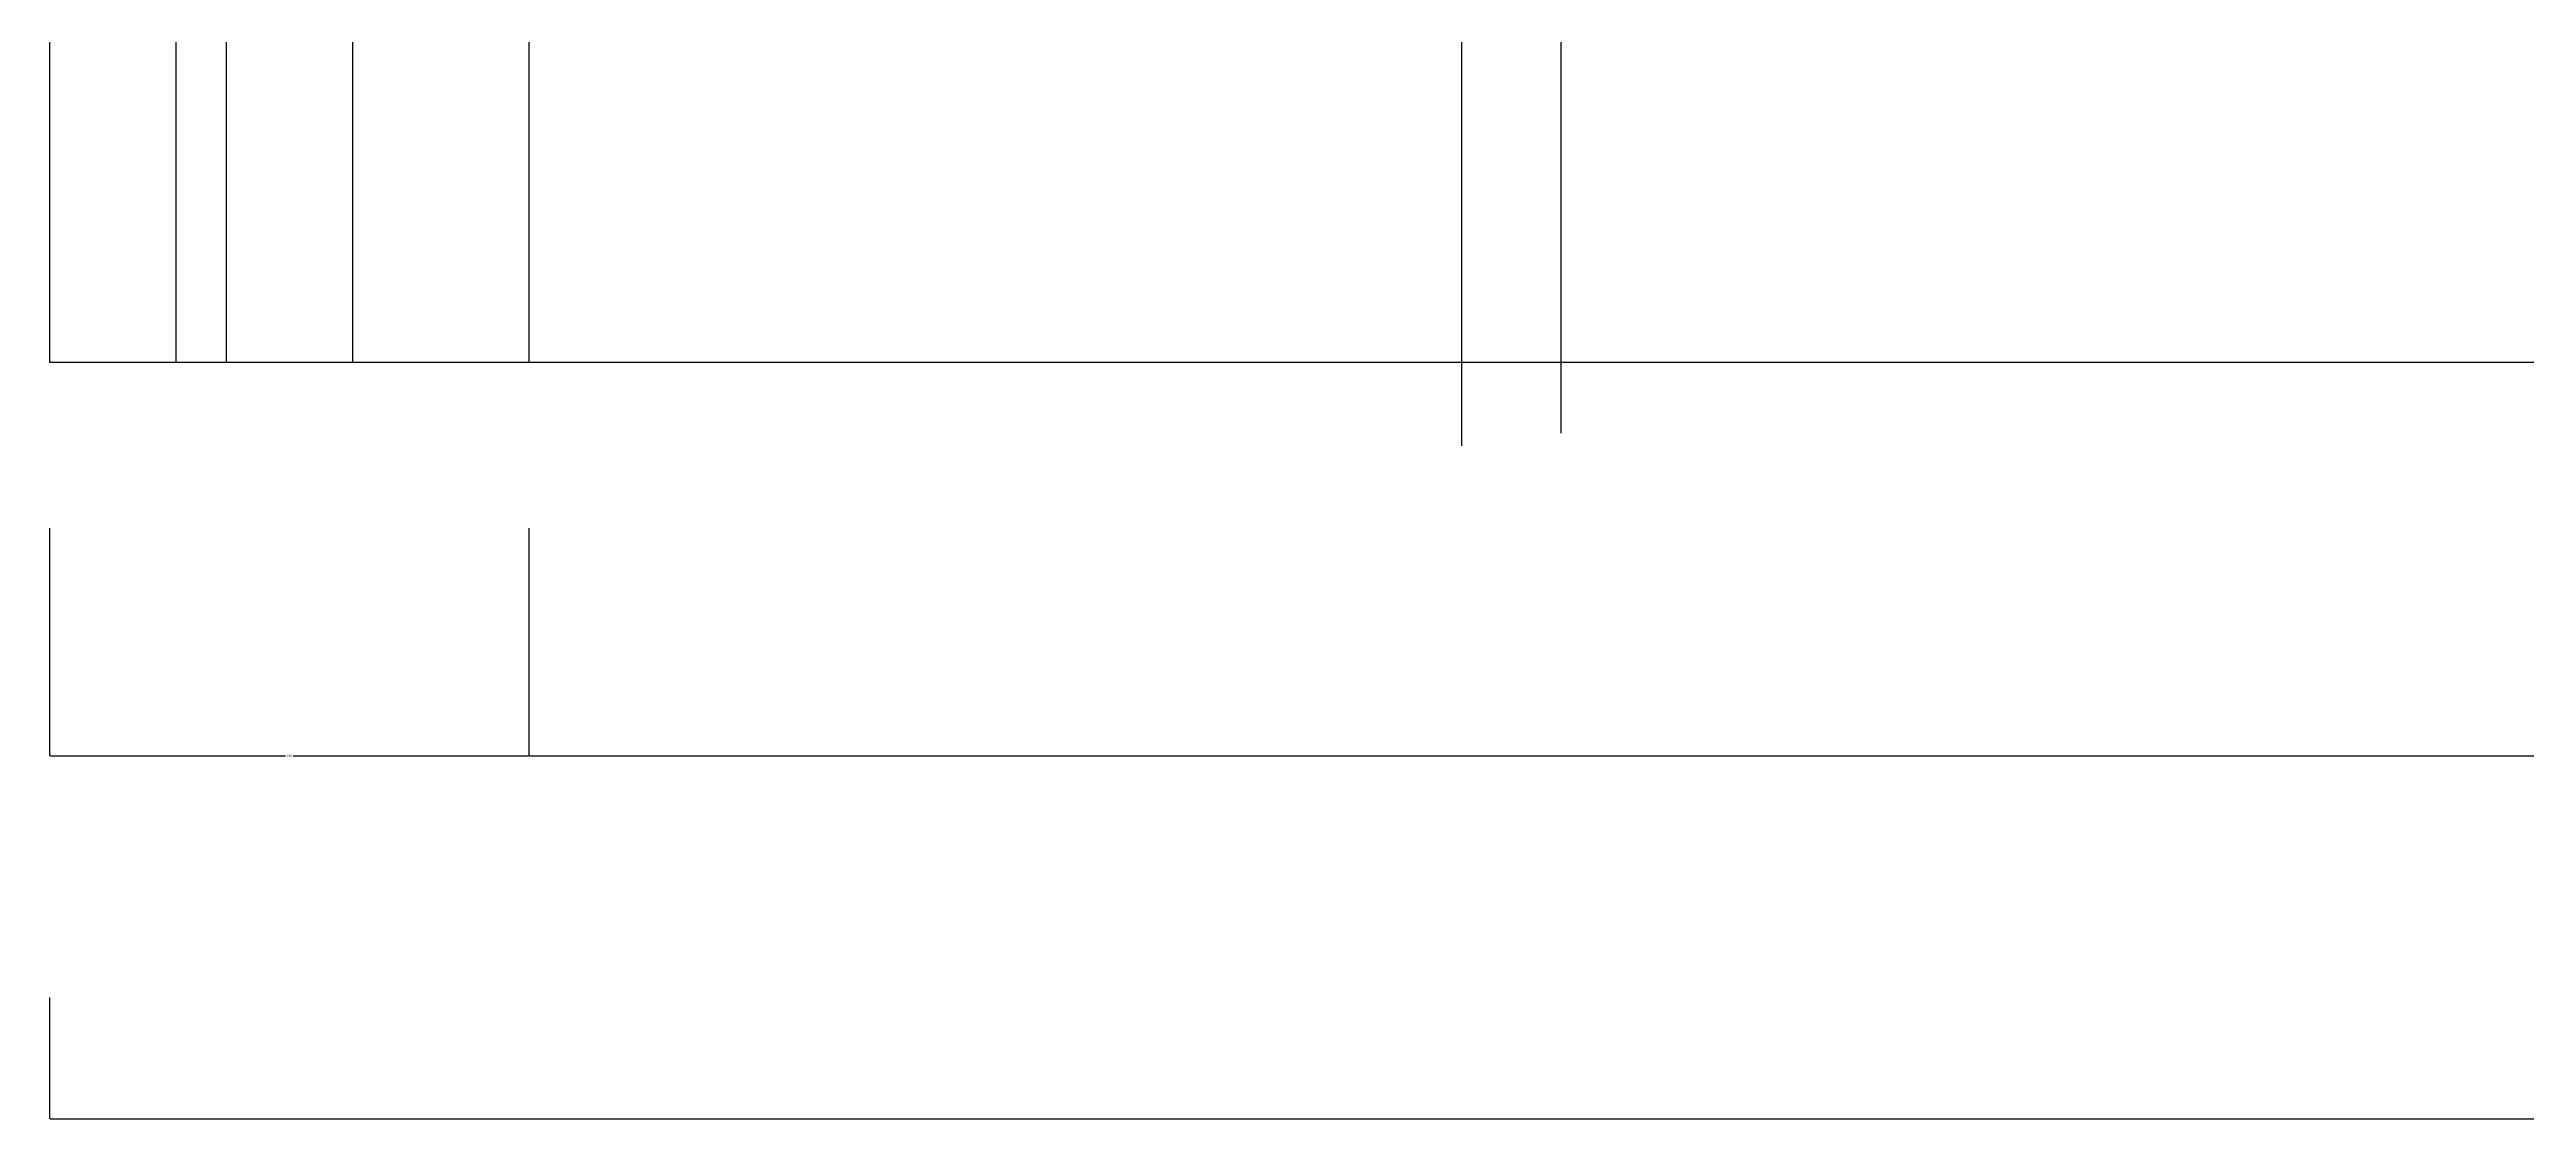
# Model space of a CAD drawing. Header units: metres. Extents: x 0 to 5399, y 0 to 6892.
# Drawn here: x 503 to 1484, y 3338 to 3763 of the extents above; entities that cross this region are included whole.
import ezdxf

# ---------------------------------------------------------------- set-up
doc = ezdxf.new("R2010")
doc.units = ezdxf.units.M
for name, color, linetype in [('2', 2, 'Continuous'), ('3', 3, 'Continuous'), ('4', 4, 'Continuous'), ('7', 7, 'Continuous'), ('DIM', 3, 'Continuous')]:
    doc.layers.add(name, color=color, linetype=linetype)
doc.dimstyles.get("Standard").update_dxf_attribs({"dimtxt": 2.5, "dimasz": 2.5, "dimexe": 1.25, "dimexo": 0.625, "dimtad": 1, "dimcen": 2.5, "dimazin": 3, "dimtfac": 1, "dimtmove": 0, "dimatfit": 3})

# ---------------------------------------------------------------- blocks, each defined once
blk = doc.blocks.new('*D18')
for p, q in [((502.59, 3386.95), (502.59, 3338.85)), ((2682.59, 3386.95), (2682.59, 3338.85)), ((502.84, 3338.85), (1590.59, 3338.85)), ((1594.59, 3338.85), (2682.34, 3338.85))]:
    blk.add_line(p, q)
at = {"layer": 'Defpoints'}
for p in [(502.59, 3386.95), (2682.59, 3386.95), (502.59, 3338.85)]:
    blk.add_point(p, dxfattribs=at)
at = {"layer": 'DIM', "insert": (1592.59, 3338.85), "char_height": 1, "attachment_point": 5}
blk.add_mtext('2180', dxfattribs=at)
blk = doc.blocks.new('*D19')
for p, q in [((692.59, 3572.99), (692.59, 3482.71)), ((2492.59, 3572.99), (2492.59, 3482.71)), ((692.84, 3482.71), (1590.59, 3482.71)), ((1594.59, 3482.71), (2492.34, 3482.71))]:
    blk.add_line(p, q)
at = {"layer": 'Defpoints'}
for p in [(692.59, 3572.99), (2492.59, 3572.99), (692.59, 3482.71)]:
    blk.add_point(p, dxfattribs=at)
at = {"layer": 'DIM', "insert": (1592.59, 3482.71), "char_height": 1, "attachment_point": 5}
blk.add_mtext('1800', dxfattribs=at)
blk = doc.blocks.new('*D23')
for p, q in [((502.59, 3572.99), (502.59, 3482.71)), ((692.59, 3572.99), (692.59, 3482.71)), ((502.84, 3482.71), (596.09, 3482.71)), ((599.09, 3482.71), (692.34, 3482.71))]:
    blk.add_line(p, q)
at = {"layer": 'Defpoints'}
for p in [(502.59, 3572.99), (692.59, 3572.99), (502.59, 3482.71)]:
    blk.add_point(p, dxfattribs=at)
at = {"layer": 'DIM', "insert": (597.59, 3482.71), "char_height": 1, "attachment_point": 5}
blk.add_mtext('190', dxfattribs=at)

msp = doc.modelspace()

# ---------------------------------------------------------------- linework, layer by layer
at = {"layer": '2'}
msp.add_line((502.59, 3638.8), (2682.59, 3638.8), dxfattribs=at)
at = {"layer": '3'}
for points in [[(1062.31, 3605.58), (1062.31, 6384.31), (1246.76, 6384.31)], [(2632.59, 3638.8), (2632.59, 6178.8), (552.59, 6178.8), (552.59, 3638.8)], [(2612.59, 3638.8), (2612.59, 6158.8), (572.59, 6158.8), (572.59, 3638.8)], [(1101.69, 3610.64), (1101.69, 3829.8)]]:
    msp.add_lwpolyline(points, dxfattribs=at)
at = {"layer": '4'}
for points in [[(2682.59, 3638.8), (2682.59, 6228.8), (502.59, 6228.8), (502.59, 3638.8)], [(2492.59, 3638.8), (2492.59, 6038.8), (692.59, 6038.8), (692.59, 3638.8)]]:
    msp.add_lwpolyline(points, dxfattribs=at)
at = {"layer": '7'}
msp.add_lwpolyline([(2562.59, 3638.8), (2562.59, 6108.8), (622.59, 6108.8), (622.59, 3638.8)], dxfattribs=at)

# ---------------------------------------------------------------- dimensions: what is measured, and where the dimension line sits
at = {"layer": 'DIM'}
for base, p1, p2, picture, middle in [((502.59, 3482.71), (502.59, 3572.99), (692.59, 3572.99), '*D23', (597.59, 3482.71)), ((692.59, 3482.71), (692.59, 3572.99), (2492.59, 3572.99), '*D19', (1592.59, 3482.71)), ((502.59, 3338.85), (502.59, 3386.95), (2682.59, 3386.95), '*D18', (1592.59, 3338.85))]:
    dim = msp.add_linear_dim(base=base, p1=p1, p2=p2, dimstyle='Standard', dxfattribs=at)
    dim.commit()
    dim.dimension.update_dxf_attribs({"geometry": picture, "text_midpoint": middle})

doc.saveas('drawing.dxf')
